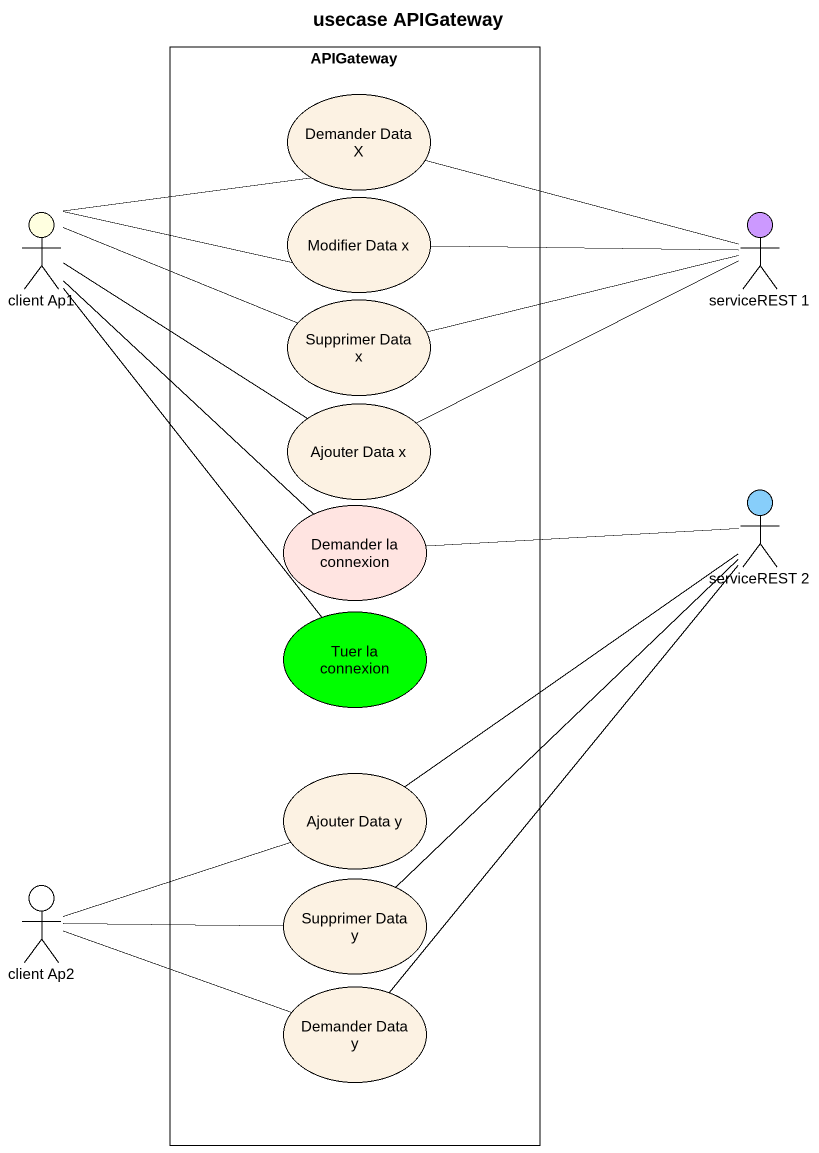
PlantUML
@startuml
title usecase APIGateway
rectangle APIGateway {
  usecase "Demander Data X" as Demander_Data_X
  usecase "Modifier Data x" as Modifier_Data_x
  usecase "Supprimer Data x" as Supprimer_Data_x
  usecase "Ajouter Data x" as Ajouter_Data_x
  usecase "Demander la connexion" as Demander_la_connexion #FFE4E1
  usecase "Tuer la connexion" as Tuer_la_connexion #00FF00
  usecase "Ajouter Data y" as Ajouter_Data_y
  usecase "Supprimer Data y" as Supprimer_Data_y
  usecase "Demander Data y" as Demander_Data_y
}
actor "client Ap1" as client_Ap1 #FFFFE0
actor "serviceREST 1" as serviceREST_1 #CC99FF
actor "serviceREST 2" as serviceREST_2 #87CEFA
actor "client Ap2" as client_Ap2
Demander_Data_X -right- serviceREST_1
client_Ap1 -right- Demander_Data_X
client_Ap1 -right- Modifier_Data_x
client_Ap1 -right- Supprimer_Data_x
client_Ap1 -right- Ajouter_Data_x
client_Ap1 -- Demander_la_connexion
client_Ap1 -- Tuer_la_connexion
Modifier_Data_x -right- serviceREST_1
Supprimer_Data_x -right- serviceREST_1
Ajouter_Data_x -right- serviceREST_1
serviceREST_2 -left- Demander_la_connexion
Ajouter_Data_y -up- serviceREST_2
client_Ap2 -right- Ajouter_Data_y
client_Ap2 -right- Supprimer_Data_y
client_Ap2 -right- Demander_Data_y
Supprimer_Data_y -up- serviceREST_2
Demander_Data_y -up- serviceREST_2
@enduml
